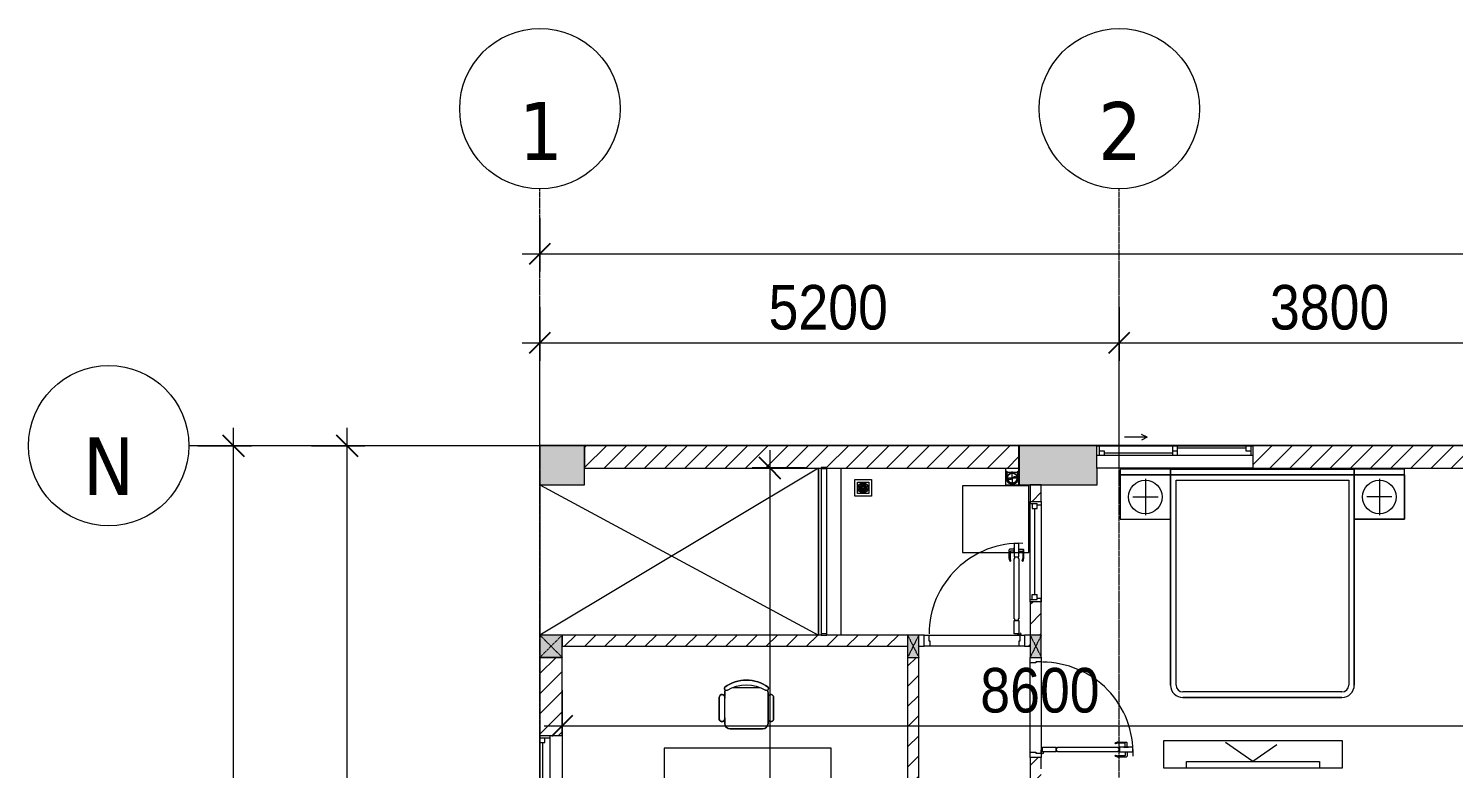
# Model space of a CAD drawing. Header units: millimetres. Extents: x 962 to 239635, y -15958 to 82755.
# Drawn here: x 90813 to 103603, y 75339 to 81982 of the extents above; entities that cross this region are included whole.
import ezdxf

# ---------------------------------------------------------------- set-up
doc = ezdxf.new("R2010")
doc.units = ezdxf.units.MM
for name, pattern in [('Dash', [6, 3, -3]), ('Grid Line', [22.225, 12.7, -3.175, 3.175, -3.175]), ('IMPORT-CENTER _2_', [40.64, 25.4, -5.08, 5.08, -5.08])]:
    doc.linetypes.add(name, pattern=pattern)
for name, color, linetype, lineweight in [('0-1', 7, 'Continuous', 5), ('A-ANNO-DIMS', 211, 'Continuous', 9), ('A-ANNO-DIMS-160', 211, 'Continuous', 9), ('A-DETL-GENF-1', 9, 'Continuous', 9), ('A-DETL-THIN-1', 151, 'Continuous', 9), ('A-DOOR-1', 254, 'Continuous', 9), ('A-DOOR-2', 9, 'Continuous', 9), ('A-FLOR-1', 250, 'Continuous', 9), ('A-FLOR-2', 9, 'Continuous', 9), ('A-FLOR-HRAL-1', 254, 'Continuous', 9), ('A-FLOR-HRAL-2', 9, 'Continuous', 9), ('A-GLAZ', 151, 'Continuous', 9), ('A-GLAZ-1', 254, 'Continuous', 9), ('A-GLAZ-2', 9, 'Continuous', 9), ('A-WALL', 113, 'Continuous', 9), ('A-WALL-1', 253, 'Continuous', 18), ('A-WALL-2', 9, 'Continuous', 9), ('A-WALL-3', 113, 'Continuous', 18), ('A-WALL-PATT-1', 10, 'Continuous', 9), ('A-WALL-PATT-2', 111, 'Continuous', 9), ('G-IMPT', 8, 'Continuous', 9), ('G-IMPT-1', 254, 'Continuous', 9), ('G-IMPT-2', 8, 'IMPORT-CENTER _2_', 9), ('I-FURN', 30, 'Continuous', 9), ('I-FURN-1', 254, 'Continuous', 9), ('M-EQPM', 50, 'Continuous', 9), ('S-COLS', 52, 'Continuous', 9), ('S-COLS-1', 52, 'Continuous', 5), ('S-COLS-2', 7, 'Continuous', 18), ('S-COLS-3', 254, 'Continuous', 9), ('S-COLS-4', 253, 'Continuous', 18), ('S-COLS-5', 52, 'Dash', 9), ('S-COLS-6', 52, 'Continuous', 18), ('S-COLS-HDLN', 52, 'Dash', 9), ('S-COLS-HDLN-1', 9, 'Dash', 9), ('S-GRID-1', 1, 'Grid Line', 9), ('S-GRID-IDEN', 1, 'Continuous', 9)]:
    doc.layers.add(name, color=color, linetype=linetype, lineweight=lineweight)
doc.styles.add('Tahoma_B', font='tahomabd_0.ttf', dxfattribs={"height": 520})
doc.styles.add('UTM Avo', font='UTM Avo.ttf', dxfattribs={"width": 0.9, "height": 400})
doc.dimstyles.new('1_Dim_chi_tiet_2_5', dxfattribs={"dimscale": 304.8, "dimtxt": 399.720379, "dimasz": 0.629921, "dimexe": 0.524934, "dimexo": 0.0625, "dimgap": 0.052493, "dimtad": 1, "dimdec": 0, "dimrnd": 5, "dimzin": 0, "dimdsep": 46, "dimtxsty": 'UTM Avo', "dimblk1": 'OBLIQUE', "dimblk2": 'OBLIQUE', "dimsah": 1, "dimcen": 0.09, "dimdle": 0.524934, "dimazin": 0, "dimtfac": 1, "dimtdec": 4, "dimtix": 1, "dimtmove": 0, "dimatfit": 3, "dimfxl": 1.049869, "dimfxlon": 1, "dimtvp": 1, "dimtolj": 1, "dimtzin": 0, "dimarcsym": 2})
doc.dimstyles.new('1_Dim_chi_tiet_2_5_1', dxfattribs={"dimscale": 304.8, "dimtxt": 399.720379, "dimasz": 0.629921, "dimexe": 0.524934, "dimexo": 0.0625, "dimgap": 0.052493, "dimtad": 1, "dimdec": 0, "dimrnd": 5, "dimzin": 0, "dimdsep": 46, "dimtxsty": 'UTM Avo', "dimblk1": 'OBLIQUE', "dimblk2": 'OBLIQUE', "dimsah": 1, "dimcen": 0.09, "dimdle": 0.524934, "dimazin": 0, "dimtfac": 1, "dimtdec": 4, "dimtix": 1, "dimtmove": 0, "dimatfit": 3, "dimfxl": 1.049869, "dimfxlon": 1, "dimtvp": 1, "dimtolj": 1, "dimtzin": 0, "dimarcsym": 2})
pattern_1 = [(45, (0, 0), (-90.50967, 90.50967), [])]
pattern_2 = [(45, (61750.9, 0), (-90.50967, 90.50967), [])]

# ---------------------------------------------------------------- blocks, each defined once
blk = doc.blocks.new('NCV_TKTC_KET CAU_rvt-1-TKCS_MB TẦNG 2')
at = {"layer": 'S-COLS-1'}
for points in [[(34053, 77887), (34053, 78237), (33653, 78237), (33653, 77887)], [(38653, 77887), (38653, 78237), (37953, 78237), (37953, 77887), (38381, 77887)]]:
    blk.add_hatch(color=256, dxfattribs=at).paths.add_polyline_path(points)
at = {"layer": 'A-FLOR-1'}
blk.add_line((36152, 78037), (36152, 76537), dxfattribs=at)
at = {"layer": 'S-COLS-2'}
for p, q in [((33653, 78237), (33653, 77887)), ((34053, 78237), (33653, 78237)), ((34053, 77887), (34053, 78237)), ((37953, 78237), (37953, 77887)), ((38653, 78237), (37953, 78237)), ((38653, 77887), (38653, 78037)), ((33653, 77887), (34053, 77887)), ((37953, 77887), (38653, 77887))]:
    blk.add_line(p, q, dxfattribs=at)
blk = doc.blocks.new('DOOR_CW_01 CANH MO-PANEL KINH - DIW_01-900x2200-CỬA GỖ VÂN LAMINATE-V76-TKCS_MB TẦNG 2')
at = {"layer": 'A-DETL-GENF-1'}
for p, q in [((-397, -182), (-397, -62)), ((-397, -62), (-357, -62)), ((-357, -62), (-357, -182)), ((-357, -182), (-397, -182)), ((-397, -196), (-391, -196)), ((-397, -738), (-397, -196)), ((-391, -196), (-391, -182)), ((-391, -182), (-363, -182)), ((-363, -182), (-363, -196)), ((-357, -196), (-363, -196)), ((-357, -196), (-357, -738)), ((-442, -737), (-442, -816)), ((-434, -711), (-427, -716)), ((-434, -800), (-434, -737)), ((-397, -738), (-391, -738)), ((-357, -752), (-397, -752)), ((-397, -752), (-397, -872)), ((-391, -752), (-391, -738)), ((-363, -752), (-391, -752)), ((-357, -738), (-363, -738)), ((-363, -738), (-363, -752)), ((-357, -872), (-357, -752)), ((-320, -711), (-327, -716)), ((-320, -800), (-320, -737)), ((-312, -737), (-312, -816)), ((-399, -820), (-438, -820)), ((-399, -804), (-430, -804)), ((-399, -792), (-399, -832)), ((-397, -792), (-399, -792)), ((-399, -832), (-397, -832)), ((-397, -792), (-397, -832)), ((-397, -872), (-357, -872)), ((-357, -792), (-357, -832)), ((-357, -792), (-355, -792)), ((-355, -832), (-357, -832)), ((-355, -792), (-355, -832)), ((-355, -804), (-324, -804)), ((-355, -820), (-316, -820))]:
    blk.add_line(p, q, dxfattribs=at)
blk.add_circle((-407, -60), 10, dxfattribs=at)
for centre, radius, start, end in [((-407, -60), 814, 268, 0), ((-397, -737), 45, 145, 180), ((-397, -737), 37, 145, 180), ((-357, -737), 37, 0, 35), ((-357, -737), 45, 360, 35), ((-438, -816), 4, 180, 270), ((-430, -800), 4, 180, 270), ((-324, -800), 4, 270, 0), ((-316, -816), 4, 270, 0)]:
    blk.add_arc(centre, radius, start, end, dxfattribs=at)
at = {"layer": 'A-DOOR-2'}
for p, q in [((-450, -50), (-450, 50)), ((-450, 50), (-400, 50)), ((-400, 50), (-400, 0)), ((400, 0), (400, 50)), ((400, 50), (450, 50)), ((-410, -50), (-450, -50)), ((-410, 0), (-410, -50)), ((-400, 0), (-410, 0)), ((-407, -50), (-382, -50)), ((410, 0), (400, 0)), ((410, -50), (410, 0)), ((450, -50), (410, -50))]:
    blk.add_line(p, q, dxfattribs=at)
blk = doc.blocks.new('M_Fixed - 900 x 1400-901190-TKCS_MB TẦNG 2')
at = {"layer": 'A-GLAZ-2'}
for p, q in [((-450, 63), (-431, 63)), ((-431, 63), (-431, 0)), ((-431, 44), (-387, 44)), ((-387, 44), (-387, 0)), ((-387, 22), (387, 22)), ((387, 44), (387, 0)), ((431, 44), (387, 44)), ((431, 63), (431, 0)), ((449, 63), (431, 63)), ((-450, -37), (-418, -37)), ((-431, 0), (-387, 0)), ((-418, 0), (-418, -37)), ((387, 0), (431, 0)), ((418, 0), (418, -37)), ((450, -37), (418, -37))]:
    blk.add_line(p, q, dxfattribs=at)
blk = doc.blocks.new('BAN LV A - BAN LV A_dwg_ban hoc2-348006-TKCS_MB TẦNG 2')
at = {"layer": 'I-FURN'}
for p, q in [((-194, 389), (-194, 113)), ((146, 437), (-146, 437)), ((194, 113), (194, 389)), ((-243, 354), (-243, 162)), ((194, 351), (194, 151)), ((244, 162), (244, 354)), ((-121, 65), (121, 65))]:
    blk.add_line(p, q, dxfattribs=at)
at = {"layer": 'I-FURN', "flags": 128}
blk.add_lwpolyline([(-738, 611), (-738, 1331), (-155, 1331), (762, 1331), (762, 611)], close=True, dxfattribs=at)
at = {"layer": 'I-FURN'}
for centre, radius, start, end in [((-146, 389), 48.6, 90, 180), ((146, 389), 48.6, 360, 90), ((-219, 347), 25.3, 343.7398, 163.7398), ((219, 347), 25.3, 16.2602, 170.7054), ((-219, 155), 25.3, 163.7398, 16.2602), ((219, 155), 25.3, 189.2946, 16.2602), ((-180, 75), 17.8, 57.9726, 216.6901), ((-146, 113), 48.6, 180, 207.5844), ((0, 324), 324, 233.1301, 306.8699), ((0, 359), 318, 237.5758, 302.4242), ((180, 75), 17.8, 323.3099, 122.0274), ((146, 113), 48.6, 332.4156, 0)]:
    blk.add_arc(centre, radius, start, end, dxfattribs=at)
blk = doc.blocks.new('BAN LV A - BAN LV A_dwg-348005-TKCS_MB TẦNG 2')
at = {"extrusion": (0, 0, -1), "zscale": -1, "rotation": 180}
blk.add_blockref('BAN LV A - BAN LV A_dwg_ban hoc2-348006-TKCS_MB TẦNG 2', (-729, 1384), dxfattribs=at)
blk = doc.blocks.new('BAN LV A - BAN LV A-348231-TKCS_MB TẦNG 2')
at = {"layer": 'I-FURN-1'}
for p, q in [((486, 1222), (486, 1029)), ((535, 1270), (535, 1236)), ((923, 1233), (923, 1270)), ((973, 1029), (973, 1222)), ((535, 1029), (535, 995)), ((923, 995), (923, 1032)), ((583, 946), (875, 946)), ((1491, 773), (-9, 773)), ((-9, 773), (-9, 53)), ((1491, 53), (1491, 773)), ((-9, 53), (1491, 53))]:
    blk.add_line(p, q, dxfattribs=at)
for centre, radius, start, end in [((549, 1308), 17.8, 143.3099, 240.596), ((729, 1060), 324, 53.1301, 126.8699), ((583, 1270), 48.6, 152.4156, 180), ((909, 1308), 17.8, 299.404, 36.6901), ((875, 1270), 48.6, 360, 27.5844), ((510, 1229), 25.3, 16.2602, 196.2602), ((948, 1229), 25.3, 343.7398, 170.7054), ((510, 1036), 25.3, 196.2602, 343.7398), ((948, 1036), 25.3, 189.2946, 343.7398), ((583, 995), 48.6, 180, 270), ((875, 995), 48.6, 270, 360)]:
    blk.add_arc(centre, radius, start, end, dxfattribs=at)
blk.add_blockref('BAN LV A - BAN LV A_dwg-348005-TKCS_MB TẦNG 2', (0, 0))
blk = doc.blocks.new('MAY GIAT - MAY GIAT_dwg-348053-TKCS_MB TẦNG 2')
at = {"layer": 'G-IMPT-1', "flags": 128}
blk.add_lwpolyline([(5, 597), (5, 2), (605, 2), (605, 597)], close=True, dxfattribs=at)
blk = doc.blocks.new('MAY GIAT - MAY GIAT-348233-TKCS_MB TẦNG 2')
at = {"layer": 'I-FURN-1'}
for p, q in [((5, 597), (5, 2)), ((605, 597), (5, 597)), ((605, 2), (605, 597)), ((5, 2), (605, 2))]:
    blk.add_line(p, q, dxfattribs=at)
blk.add_blockref('MAY GIAT - MAY GIAT_dwg-348053-TKCS_MB TẦNG 2', (0, 0))
blk = doc.blocks.new('Railing - 50 x 10mm-901205-TKCS_MB TẦNG 2')
at = {"layer": 'A-FLOR-HRAL-2'}
for p, q in [((25, 5), (-25, 5)), ((-25, 5), (-25, -5)), ((25, -5), (25, 5)), ((-25, -5), (25, -5))]:
    blk.add_line(p, q, dxfattribs=at)
blk = doc.blocks.new('Railing - Railing-884882-TKCS_MB TẦNG 2')
at = {"layer": 'A-FLOR-HRAL-2'}
for p, q in [((13269, 68771), (13269, 67286)), ((13319, 67286), (13319, 68771))]:
    blk.add_line(p, q, dxfattribs=at)
for p in [(13294, 68776), (13294, 67281)]:
    blk.add_blockref('Railing - 50 x 10mm-901205-TKCS_MB TẦNG 2', p)
blk = doc.blocks.new('G1_SOF - BO TRU - 100x200-745959-TKCS_MB TẦNG 2')
at = {"layer": 'S-COLS'}
blk.add_hatch(color=256, dxfattribs=at).paths.add_polyline_path([(-50, 100), (-50, -100), (50, -100), (50, 100)])
at = {"layer": 'S-COLS-4'}
for p, q in [((50, 100), (-50, 100)), ((-50, 100), (-50, -100)), ((50, -100), (50, 100)), ((-50, -100), (50, -100))]:
    blk.add_line(p, q, dxfattribs=at)
at = {"layer": 'S-COLS-HDLN-1'}
for p, q in [((50, 100), (-50, -100)), ((-50, 100), (50, -100))]:
    blk.add_line(p, q, dxfattribs=at)
blk = doc.blocks.new('DOOR_CW_01 CANH MO-PANEL KINH - DIG_01-900x2200-CỬA NHÔM KÍNH-901215-TKCS_MB TẦNG 2')
at = {"layer": 'A-DETL-GENF-1'}
for p, q in [((-397, -182), (-397, -62)), ((-397, -62), (-357, -62)), ((-357, -62), (-357, -182)), ((-357, -182), (-397, -182)), ((-397, -196), (-391, -196)), ((-397, -738), (-397, -196)), ((-391, -196), (-391, -182)), ((-391, -182), (-363, -182)), ((-363, -182), (-363, -196)), ((-357, -196), (-363, -196)), ((-357, -196), (-357, -738)), ((-442, -737), (-442, -816)), ((-434, -711), (-427, -716)), ((-434, -800), (-434, -737)), ((-397, -738), (-391, -738)), ((-357, -752), (-397, -752)), ((-397, -752), (-397, -872)), ((-391, -752), (-391, -738)), ((-363, -752), (-391, -752)), ((-357, -738), (-363, -738)), ((-363, -738), (-363, -752)), ((-357, -872), (-357, -752)), ((-320, -711), (-327, -716)), ((-320, -800), (-320, -737)), ((-312, -737), (-312, -816)), ((-399, -820), (-438, -820)), ((-399, -804), (-430, -804)), ((-399, -792), (-399, -832)), ((-397, -792), (-399, -792)), ((-399, -832), (-397, -832)), ((-397, -792), (-397, -832)), ((-397, -872), (-357, -872)), ((-357, -792), (-357, -832)), ((-357, -792), (-355, -792)), ((-355, -832), (-357, -832)), ((-355, -792), (-355, -832)), ((-355, -804), (-324, -804)), ((-355, -820), (-316, -820))]:
    blk.add_line(p, q, dxfattribs=at)
blk.add_circle((-407, -60), 10, dxfattribs=at)
for centre, radius, start, end in [((-407, -60), 814, 268, 0), ((-397, -737), 45, 145, 180), ((-397, -737), 37, 145, 180), ((-357, -737), 37, 0, 35), ((-357, -737), 45, 360, 35), ((-438, -816), 4, 180, 270), ((-430, -800), 4, 180, 270), ((-324, -800), 4, 270, 0), ((-316, -816), 4, 270, 0)]:
    blk.add_arc(centre, radius, start, end, dxfattribs=at)
at = {"layer": 'A-DOOR-2'}
for p, q in [((-450, -50), (-450, 50)), ((-450, 50), (-400, 50)), ((-400, 50), (-400, 0)), ((400, 0), (400, 50)), ((400, 50), (450, 50)), ((450, 50), (450, -50)), ((-410, -50), (-450, -50)), ((-410, 0), (-410, -50)), ((-400, 0), (-410, 0)), ((-407, -50), (-382, -50)), ((410, 0), (400, 0)), ((410, -50), (410, 0)), ((450, -50), (410, -50))]:
    blk.add_line(p, q, dxfattribs=at)
blk = doc.blocks.new('GIUONG NGU-2TAB-1600x2000 - GIUONG NGU-2TAB-1600x2000-885815-TKCS_MB TẦNG 2')
at = {"layer": 'I-FURN-1'}
for p, q in [((458, 0), (8, 0)), ((8, 0), (8, -50)), ((458, -50), (458, 0)), ((2108, 0), (458, 0)), ((458, 0), (458, -50)), ((458, 0), (2108, 0)), ((2108, -50), (2108, 0)), ((458, -50), (8, -50)), ((8, -50), (8, -450)), ((8, -50), (458, -50)), ((458, -50), (8, -50)), ((8, -50), (8, -450)), ((233, -87), (233, -413)), ((458, -450), (458, -50)), ((2108, -50), (458, -50)), ((458, -50), (458, -1939)), ((458, -50), (2108, -50)), ((458, -1939), (458, -50)), ((458, -450), (458, -50)), ((458, -50), (2108, -50)), ((508, -100), (2058, -100)), ((508, -1939), (508, -100)), ((2058, -100), (2058, -1939)), ((2558, 0), (2108, 0)), ((2108, 0), (2108, -50)), ((2558, -50), (2108, -50)), ((2108, -50), (2108, -450)), ((2108, -1939), (2108, -50)), ((2108, -50), (2558, -50)), ((2108, -50), (2558, -50)), ((2108, -450), (2108, -50)), ((2108, -50), (2108, -1939)), ((2333, -87), (2333, -413)), ((2558, -50), (2558, 0)), ((2558, -450), (2558, -50)), ((2558, -50), (2558, -450)), ((120, -250), (347, -250)), ((2446, -250), (2220, -250)), ((8, -450), (458, -450)), ((8, -450), (458, -450)), ((2108, -450), (2558, -450)), ((2558, -450), (2108, -450)), ((1997, -2000), (570, -2000)), ((570, -2050), (1997, -2050)), ((1997, -2050), (570, -2050))]:
    blk.add_line(p, q, dxfattribs=at)
for centre in [(233, -250), (2333, -250)]:
    blk.add_circle(centre, 151, dxfattribs=at)
for centre, radius, start, end in [((570, -1939), 111, 180, 270), ((570, -1939), 111, 180, 270), ((570, -1939), 61.1, 180, 270), ((1997, -1939), 111, 270, 360), ((1997, -1939), 61.1, 270, 0), ((1997, -1939), 111, 270, 0)]:
    blk.add_arc(centre, radius, start, end, dxfattribs=at)
blk = doc.blocks.new('RES_BAN AN - RES_BAN AN-901221-TKCS_MB TẦNG 2')
at = {"layer": 'I-FURN-1'}
for p, q in [((0, 250), (1600, 250)), ((0, 0), (0, 250)), ((1600, 250), (1600, 0)), ((1600, 0), (0, 0))]:
    blk.add_line(p, q, dxfattribs=at)
blk = doc.blocks.new('KE TIVI-2 - KE TIVI-2-901222-TKCS_MB TẦNG 2')
at = {"layer": 'I-FURN-1'}
for p, q in [((0, 60), (-246, 232)), ((213, 209), (0, 60)), ((-596, 60), (596, 60)), ((-596, 0), (-596, 60)), ((596, 0), (-596, 0)), ((596, 60), (596, 0))]:
    blk.add_line(p, q, dxfattribs=at)
blk = doc.blocks.new('NCV_TKTC_TANG 2_rvt-1-TKCS_MB TẦNG 2')
at = {"layer": 'A-WALL-PATT-1'}
h = blk.add_hatch(dxfattribs=at)
h.set_pattern_fill('FP_1', color=256, style=0, pattern_type=2)
h.set_pattern_definition(pattern_1)
h.paths.add_polyline_path([(38053, 76537), (38153, 76537), (38153, 76837), (38053, 76837)])
h.paths.add_polyline_path([(38053, 77737), (38153, 77737), (38153, 77887), (38053, 77887)])
h = blk.add_hatch(dxfattribs=at)
h.set_pattern_fill('FP_1', color=256, style=0, pattern_type=2)
h.set_pattern_definition(pattern_1)
h.paths.add_polyline_path([(36953, 76437), (36953, 76537), (33853, 76537), (33853, 76437), (36769, 76437)])
h = blk.add_hatch(dxfattribs=at)
h.set_pattern_fill('FP_1', color=256, style=0, pattern_type=2)
h.set_pattern_definition(pattern_1)
h.paths.add_polyline_path([(38053, 76437), (38053, 76537), (38003, 76537), (38003, 76437)])
h.paths.add_polyline_path([(37053, 76437), (37103, 76437), (37103, 76537), (37053, 76537), (37053, 76526)])
h = blk.add_hatch(dxfattribs=at)
h.set_pattern_fill('FP_1', color=256, style=0, pattern_type=2)
h.set_pattern_definition(pattern_1)
h.paths.add_polyline_path([(37053, 74337), (37053, 76337), (36953, 76337), (36953, 74337)])
h = blk.add_hatch(dxfattribs=at)
h.set_pattern_fill('FP_1', color=256, style=0, pattern_type=2)
h.set_pattern_definition(pattern_1)
h.paths.add_polyline_path([(38153, 73437), (38153, 74337), (38053, 74337), (38053, 73437)])
h.paths.add_polyline_path([(38153, 75137), (38153, 75437), (38053, 75437), (38053, 75137)])
at = {"layer": 'A-FLOR-2'}
for p, q in [((37953, 77887), (37953, 78037)), ((37953, 76437), (37153, 76437)), ((38053, 75487), (38053, 76287)), ((38153, 76297), (38153, 75477))]:
    blk.add_line(p, q, dxfattribs=at)
at = {"layer": 'A-WALL-1'}
for p, q in [((38153, 77887), (38053, 77887)), ((38053, 77887), (38053, 77737)), ((38153, 77737), (38153, 77887)), ((38053, 77737), (38153, 77737)), ((38153, 76837), (38053, 76837)), ((38053, 76837), (38053, 76537)), ((38153, 76537), (38153, 76837)), ((36178, 76537), (33853, 76537)), ((33853, 76537), (33853, 76437)), ((36953, 76537), (36228, 76537)), ((37103, 76537), (37053, 76537)), ((37103, 76437), (37103, 76537)), ((38053, 76537), (38003, 76537)), ((38003, 76537), (38003, 76437)), ((33853, 76437), (36953, 76437)), ((37053, 76437), (37103, 76437)), ((38003, 76437), (38053, 76437)), ((36953, 76337), (36953, 74337)), ((37053, 74337), (37053, 76337)), ((38153, 75437), (38053, 75437)), ((38053, 75437), (38053, 75137)), ((38153, 75337), (38153, 75437))]:
    blk.add_line(p, q, dxfattribs=at)
at = {"layer": 'A-WALL-2'}
for p, q in [((36153, 76537), (36153, 78037)), ((36353, 78037), (36353, 76537)), ((38053, 76837), (38053, 77737)), ((38153, 77737), (38153, 76837)), ((37143, 76537), (37963, 76537)), ((37953, 76437), (37153, 76437)), ((38053, 75487), (38053, 76287)), ((38153, 76297), (38153, 75477))]:
    blk.add_line(p, q, dxfattribs=at)
at = {"layer": 'A-DOOR-1'}
for name, p, rotation in [('DOOR_CW_01 CANH MO-PANEL KINH - DIG_01-900x2200-CỬA NHÔM KÍNH-901215-TKCS_MB TẦNG 2', (37553, 76487), 180), ('DOOR_CW_01 CANH MO-PANEL KINH - DIW_01-900x2200-CỬA GỖ VÂN LAMINATE-V76-TKCS_MB TẦNG 2', (38103, 75887), 89.99999999999908)]:
    blk.add_blockref(name, p, dxfattribs=dict(at, rotation=rotation))
at = {"layer": 'A-FLOR-HRAL-1'}
blk.add_blockref('Railing - Railing-884882-TKCS_MB TẦNG 2', (22908, 9261), dxfattribs=at)
at = {"layer": 'A-GLAZ-1', "rotation": 89.99999999999908}
blk.add_blockref('M_Fixed - 900 x 1400-901190-TKCS_MB TẦNG 2', (38116, 77287), dxfattribs=at)
at = {"layer": 'I-FURN-1'}
for name, p in [('GIUONG NGU-2TAB-1600x2000 - GIUONG NGU-2TAB-1600x2000-885815-TKCS_MB TẦNG 2', (38854, 78027)), ('BAN LV A - BAN LV A-348231-TKCS_MB TẦNG 2', (34777, 74749)), ('RES_BAN AN - RES_BAN AN-901221-TKCS_MB TẦNG 2', (39253, 75342)), ('KE TIVI-2 - KE TIVI-2-901222-TKCS_MB TẦNG 2', (40053, 75342))]:
    blk.add_blockref(name, p, dxfattribs=at)
at = {"layer": 'I-FURN-1', "rotation": 89.99999999999902}
blk.add_blockref('MAY GIAT - MAY GIAT-348233-TKCS_MB TẦNG 2', (38043, 77272), dxfattribs=at)
at = {"layer": 'S-COLS-3'}
for p in [(37003, 76437), (38103, 76437)]:
    blk.add_blockref('G1_SOF - BO TRU - 100x200-745959-TKCS_MB TẦNG 2', p, dxfattribs=at)
blk = doc.blocks.new('1_FAMILY RVT - W01-WxH 1400x1400xmm-411185-TKCS_MB TẦNG 2')
at = {"layer": 'A-GLAZ'}
for p, q in [((-700, 103.81), (700, 103.81)), ((-700, -96.19), (-700, 103.81)), ((700, 103.81), (700, -96.19)), ((-700, -7.29), (-680.95, -7.29)), ((700, -96.19), (-700, -96.19)), ((-700, -96.19), (-636.5, -96.19)), ((-680.95, -7.29), (-22.225, -7.29)), ((-680.95, -96.19), (-680.95, -7.29)), ((-636.5, -51.74), (-680.95, -51.74)), ((-636.5, -96.19), (-636.5, -51.74)), ((-636.5, -73.965), (-22.225, -73.965)), ((-636.5, -96.19), (-22.225, -96.19)), ((-22.225, -7.29), (22.225, -7.29)), ((-22.225, -7.29), (-22.225, -96.19)), ((22.225, -51.74), (-22.225, -51.74)), ((-22.225, -96.19), (22.225, -96.19)), ((22.225, -7.29), (636.5, -7.29)), ((22.225, -96.19), (22.225, -7.29)), ((22.225, -29.515), (636.5, -29.515)), ((22.225, -96.19), (680.95, -96.19)), ((636.5, -7.29), (700, -7.29)), ((636.5, -51.74), (636.5, -7.29)), ((680.95, -51.74), (636.5, -51.74)), ((680.95, -96.19), (680.95, -7.29)), ((680.95, -96.19), (700, -96.19)), ((248.4, -172.39), (299.2, -146.99)), ((248.4, -172.39), (299.2, -197.79)), ((248.4, -172.39), (451.6, -172.39))]:
    blk.add_line(p, q, dxfattribs=at)
blk = doc.blocks.new('TKTC_XREF_251221_MB TANG 2-7 - TKTC_XREF_260130_MB TANG 2-5_dwg_THU NUOC - THU NUOC-444531-TKCS_MB TẦNG 1-4746810-TKCS_MB TẦNG 2')
at = {"layer": 'G-IMPT'}
for p, q in [((-23, 11), (41, 11)), ((41, 5), (-23, 5)), ((-11, 23), (28, 23)), ((28, 17), (-11, 17)), ((-1, 36), (19, 36)), ((19, 30), (-1, 30)), ((-23, -14), (41, -14)), ((41, -20), (-23, -20)), ((-11, -26), (28, -26)), ((28, -32), (-11, -32)), ((-1, -38), (19, -38)), ((19, -44), (-1, -44))]:
    blk.add_line(p, q, dxfattribs=at)
at = {"layer": 'G-IMPT', "flags": 128}
for points in [[(84, -79), (84, 71), (-66, 71), (-66, -79)], [(59, -54), (59, 46), (-41, 46), (-41, -54)]]:
    blk.add_lwpolyline(points, close=True, dxfattribs=at)
for points in [[(-23, -1), (1, -1), (1, -7), (-23, -7)], [(41, -7), (17, -7), (17, -1), (41, -1)]]:
    blk.add_lwpolyline(points, dxfattribs=at)
at = {"layer": 'G-IMPT'}
for centre, radius, start, end in [((9, -4), 45, 360, 180), ((9, -4), 45, 360, 180), ((-23, 8), 3, 90, 270), ((-11, 20), 3, 90, 270), ((-1, 33), 3, 90, 270), ((19, 33), 3, 270, 90), ((28, 20), 3, 270, 90), ((41, 8), 3, 270, 90), ((9, -4), 45, 180, 360), ((9, -4), 45, 180, 360), ((-23, -4), 3, 90, 270), ((-23, -17), 3, 90, 270), ((-11, -29), 3, 90, 270), ((-1, -41), 3, 90, 270), ((19, -41), 3, 270, 90), ((28, -29), 3, 270, 90), ((41, -4), 3, 270, 90), ((41, -17), 3, 270, 90)]:
    blk.add_arc(centre, radius, start, end, dxfattribs=at)
blk = doc.blocks.new('TKTC_XREF_251221_MB TANG 2-7 - TKTC_XREF_260130_MB TANG 2-5_dwg_$cc-V181-TKCS_MB TẦNG 2')
at = {"layer": 'G-IMPT-2'}
for p, q in [((-0.67, 0), (0.67, 0)), ((0, -0.67), (0, 0.67))]:
    blk.add_line(p, q, dxfattribs=at)
at = {"layer": 'M-EQPM'}
blk.add_circle((0, 0), 0.5, dxfattribs=at)
for centre, radius, start, end in [((0, 0), 0.5, 90, 270), ((0.19, 0.25), 0.313, 126.8699, 233.1301), ((-0.19, -0.25), 0.313, 306.8699, 53.1301)]:
    blk.add_arc(centre, radius, start, end, dxfattribs=at)
blk = doc.blocks.new('TKTC_XREF_251221_MB TANG 2-7 - TKTC_XREF_260130_MB TANG 2-5_dwg_CUM U_DN100-4746799-TKCS_MB TẦNG 2')
at = {"layer": 'G-IMPT'}
blk.add_hatch(color=256, dxfattribs=at).paths.add_polyline_path([(0, 61), (16, 59), (31, 53), (43, 43), (53, 31), (59, 16), (61, 0), (59, -16), (53, -30), (43, -43), (31, -53), (16, -59), (0, -61), (0, -57), (15, -55), (29, -49), (40, -40), (49, -28), (55, -15), (57, 0), (55, 15), (49, 29), (40, 40), (29, 49), (15, 55), (0, 57)])
for p, q in [((-79, 67), (-79, 63)), ((-77, 67), (-77, 63)), ((-75, 67), (-75, 63)), ((-73, 69), (-73, 61)), ((-67, 68), (-72, 68)), ((-67, 62), (-72, 62)), ((-65, 69), (0, 69)), ((-79, -63), (-79, -67)), ((-77, -63), (-77, -67)), ((-75, -63), (-75, -67)), ((-73, -61), (-73, -69)), ((-67, -62), (-72, -62)), ((-67, -68), (-72, -68)), ((-65, -69), (0, -69))]:
    blk.add_line(p, q, dxfattribs=at)
at = {"layer": 'G-IMPT', "flags": 128}
for points in [[(-73, 68), (-78, 68), (-78, 62), (-73, 62)], [(-72, 59), (-67, 59), (-67, 71), (-72, 71)], [(-67, 71), (-67, 73), (-65, 73), (-65, 57), (-67, 57), (-67, 59)], [(-65, 61), (0, 61), (0, 57)], [(-73, -62), (-78, -62), (-78, -68), (-73, -68)], [(-72, -71), (-67, -71), (-67, -59), (-72, -59)], [(-67, -59), (-67, -57), (-65, -57), (-65, -73), (-67, -73), (-67, -71)], [(-65, -61), (0, -61), (0, -57)]]:
    blk.add_lwpolyline(points, dxfattribs=at)
at = {"layer": 'G-IMPT'}
for centre, radius, start, end in [((-78, 67), 0.96, 90, 180), ((-78, 63), 0.96, 180, 270), ((-71, 69), 1.56, 112.6199, 247.3801), ((-68, 65), 4.8, 143.1301, 216.8699), ((-71, 61), 1.56, 112.6199, 247.3801), ((0, 0), 69, 270, 90), ((0, 0), 61, 270, 90), ((0, 0), 57, 270, 90), ((-78, -63), 0.96, 90, 180), ((-78, -67), 0.96, 180, 270), ((-71, -61), 1.56, 112.6199, 247.3801), ((-68, -65), 4.8, 143.1301, 216.8699), ((-71, -69), 1.56, 112.6199, 247.3801)]:
    blk.add_arc(centre, radius, start, end, dxfattribs=at)
blk = doc.blocks.new('TKTC_XREF_251221_MB TANG 2-7 - TKTC_XREF_251221_MB TANG 2-7-2039446-TKCS_MB TẦNG 2')
at = {"layer": 'M-EQPM'}
for p, q in [((8600, 61002), (0, 61002)), ((4180, 60800), (4180, 60760)), ((4180, 60760), (4300, 60760)), ((4180, 60760), (4180, 60650)), ((4300, 60760), (4180, 60760)), ((4300, 60760), (4300, 60800)), ((4300, 60650), (4300, 60760)), ((0, 60650), (0, 59300)), ((4180, 60650), (4300, 60650))]:
    blk.add_line(p, q, dxfattribs=at)
at = {"xscale": 90.00000000005122, "yscale": 90.00000000005122, "zscale": 90.00000000005122, "rotation": 90.37402677993775}
blk.add_blockref('TKTC_XREF_251221_MB TANG 2-7 - TKTC_XREF_260130_MB TANG 2-5_dwg_$cc-V181-TKCS_MB TẦNG 2', (4240, 60709), dxfattribs=at)
at = {"extrusion": (0, 0, -1), "xscale": 0.7894736842105242, "yscale": 0.7894736842105242, "zscale": -0.7894736842105242, "rotation": 269.9999999984439}
blk.add_blockref('TKTC_XREF_251221_MB TANG 2-7 - TKTC_XREF_260130_MB TANG 2-5_dwg_CUM U_DN100-4746799-TKCS_MB TẦNG 2', (-4240, 60709), dxfattribs=at)
at = {"extrusion": (0, 0, -1), "zscale": -1}
blk.add_blockref('TKTC_XREF_251221_MB TANG 2-7 - TKTC_XREF_260130_MB TANG 2-5_dwg_THU NUOC - THU NUOC-444531-TKCS_MB TẦNG 1-4746810-TKCS_MB TẦNG 2', (-2910, 60626), dxfattribs=at)
blk = doc.blocks.new('G1_SOF - BO TRU - 200x200-3052400-TKCS_MB TẦNG 2')
at = {"layer": 'S-COLS-HDLN'}
for p, q in [((-100, 100), (100, -100)), ((100, 100), (-100, -100))]:
    blk.add_line(p, q, dxfattribs=at)
blk = doc.blocks.new('Grid - M_Grid Head - Circle-353313-TKCS_MB TẦNG 2')
at = {"layer": 'S-GRID-IDEN'}
blk.add_circle((0, 0), 4.5, dxfattribs=at)
blk = doc.blocks.new('DIMBLOCK2-TKCS_MB TẦNG 2')
at = {"layer": 'A-ANNO-DIMS-160', "lineweight": 25}
for p, q in [((92654, 78237), (92558, 78333)), ((92654, 78237), (92750, 78141)), ((92654, 17237), (92558, 17333)), ((92654, 17237), (92750, 17141))]:
    blk.add_line(p, q, dxfattribs=at)
at = {"layer": 'A-ANNO-DIMS-160'}
for p, q in [((92654, 17077), (92654, 78397)), ((92334, 78237), (92814, 78237)), ((92654, 78237), (92334, 78237)), ((92334, 17237), (92814, 17237)), ((92654, 17237), (92334, 17237))]:
    blk.add_line(p, q, dxfattribs=at)
at = {"layer": 'A-ANNO-DIMS-160', "color": 0, "insert": (92134, 47052), "char_height": 400, "width": 1643.29, "attachment_point": 1, "rotation": 90, "line_spacing_factor": 1.110334, "style": 'UTM Avo'}
blk.add_mtext('61000', dxfattribs=at)
blk = doc.blocks.new('_Oblique')
at = {"color": 0, "linetype": 'ByBlock', "lineweight": -2}
blk.add_line((-0.5, -0.5), (0.5, 0.5), dxfattribs=at)
blk = doc.blocks.new('DIMBLOCK10-TKCS_MB TẦNG 2')
at = {"layer": 'A-ANNO-DIMS-160', "lineweight": 25}
for p, q in [((93673, 78237), (93577, 78333)), ((93673, 78237), (93769, 78141)), ((93673, 69937), (93577, 70033)), ((93673, 69937), (93769, 69841))]:
    blk.add_line(p, q, dxfattribs=at)
at = {"layer": 'A-ANNO-DIMS-160'}
for p, q in [((93673, 69937), (93673, 78397)), ((93353, 78237), (93833, 78237)), ((93673, 78237), (93353, 78237)), ((93353, 69937), (93833, 69937)), ((93673, 69937), (93353, 69937))]:
    blk.add_line(p, q, dxfattribs=at)
at = {"layer": 'A-ANNO-DIMS-160', "color": 0, "insert": (93153, 73539), "char_height": 400, "width": 1314.64, "attachment_point": 1, "rotation": 90, "line_spacing_factor": 1.110334, "style": 'UTM Avo'}
blk.add_mtext('8300', dxfattribs=at)
blk = doc.blocks.new('DIMBLOCK11-TKCS_MB TẦNG 2')
at = {"layer": 'A-ANNO-DIMS-160'}
for p, q in [((95403, 80280), (95403, 79800)), ((95403, 79960), (95403, 80280)), ((116703, 80280), (116703, 79800)), ((116703, 79960), (116703, 80280)), ((95243, 79960), (116863, 79960))]:
    blk.add_line(p, q, dxfattribs=at)
at = {"layer": 'A-ANNO-DIMS-160', "lineweight": 25}
for p, q in [((95403, 79960), (95307, 79864)), ((95403, 79960), (95499, 80056)), ((116703, 79960), (116607, 79864)), ((116703, 79960), (116799, 80056))]:
    blk.add_line(p, q, dxfattribs=at)
at = {"layer": 'A-ANNO-DIMS-160', "color": 0, "insert": (105369, 80480), "char_height": 400, "width": 1643.29, "attachment_point": 1, "line_spacing_factor": 1.110334, "style": 'UTM Avo'}
blk.add_mtext('21300', dxfattribs=at)
blk = doc.blocks.new('DIMBLOCK12-TKCS_MB TẦNG 2')
at = {"layer": 'A-ANNO-DIMS-160'}
for p, q in [((95403, 79480), (95403, 79000)), ((95403, 79160), (95403, 79480)), ((100603, 79480), (100603, 79000)), ((100603, 79160), (100603, 79480)), ((95243, 79160), (100603, 79160))]:
    blk.add_line(p, q, dxfattribs=at)
at = {"layer": 'A-ANNO-DIMS-160', "lineweight": 25}
for p, q in [((95403, 79160), (95499, 79256)), ((100603, 79160), (100699, 79256)), ((95403, 79160), (95307, 79064)), ((100603, 79160), (100507, 79064))]:
    blk.add_line(p, q, dxfattribs=at)
at = {"layer": 'A-ANNO-DIMS-160', "color": 0, "insert": (97456, 79680), "char_height": 400, "width": 1314.64, "attachment_point": 1, "line_spacing_factor": 1.110334, "style": 'UTM Avo'}
blk.add_mtext('5200', dxfattribs=at)
blk = doc.blocks.new('DIMBLOCK13-TKCS_MB TẦNG 2')
at = {"layer": 'A-ANNO-DIMS-160'}
for p, q in [((100603, 79480), (100603, 79000)), ((100603, 79160), (100603, 79480)), ((104403, 79480), (104403, 79000)), ((104403, 79160), (104403, 79480)), ((100603, 79160), (104403, 79160))]:
    blk.add_line(p, q, dxfattribs=at)
at = {"layer": 'A-ANNO-DIMS-160', "lineweight": 25}
for p, q in [((100603, 79160), (100699, 79256)), ((104403, 79160), (104499, 79256)), ((100603, 79160), (100507, 79064)), ((104403, 79160), (104307, 79064))]:
    blk.add_line(p, q, dxfattribs=at)
at = {"layer": 'A-ANNO-DIMS-160', "color": 0, "insert": (101956, 79680), "char_height": 400, "width": 1314.64, "attachment_point": 1, "line_spacing_factor": 1.110334, "style": 'UTM Avo'}
blk.add_mtext('3800', dxfattribs=at)
blk = doc.blocks.new('DIMBLOCK261-TKCS_MB TẦNG 2')
at = {"layer": 'A-ANNO-DIMS-160'}
for p, q in [((97468, 78197), (97468, 69877)), ((97788, 78037), (97308, 78037)), ((97468, 78037), (97788, 78037)), ((97788, 70037), (97308, 70037)), ((97468, 70037), (97788, 70037))]:
    blk.add_line(p, q, dxfattribs=at)
at = {"layer": 'A-ANNO-DIMS-160', "lineweight": 25}
for p, q in [((97468, 78037), (97372, 78133)), ((97468, 78037), (97564, 77941)), ((97468, 70037), (97372, 70133)), ((97468, 70037), (97564, 69941))]:
    blk.add_line(p, q, dxfattribs=at)
at = {"layer": 'A-ANNO-DIMS-160', "color": 0, "insert": (96949, 73489), "char_height": 400, "width": 1314.64, "attachment_point": 1, "rotation": 90, "line_spacing_factor": 1.110334, "style": 'UTM Avo'}
blk.add_mtext('8000', dxfattribs=at)
blk = doc.blocks.new('DIMBLOCK344-TKCS_MB TẦNG 2')
at = {"layer": 'A-ANNO-DIMS-160'}
for p, q in [((95603, 76042), (95603, 75562)), ((95603, 75722), (95603, 76042)), ((104203, 76042), (104203, 75562)), ((104203, 75722), (104203, 76042)), ((95443, 75722), (104363, 75722))]:
    blk.add_line(p, q, dxfattribs=at)
at = {"layer": 'A-ANNO-DIMS-160', "lineweight": 25}
for p, q in [((95603, 75722), (95507, 75626)), ((95603, 75722), (95699, 75818)), ((104203, 75722), (104107, 75626)), ((104203, 75722), (104299, 75818))]:
    blk.add_line(p, q, dxfattribs=at)
at = {"layer": 'A-ANNO-DIMS-160', "color": 0, "insert": (99356, 76242), "char_height": 400, "width": 1314.64, "attachment_point": 1, "line_spacing_factor": 1.110334, "style": 'UTM Avo'}
blk.add_mtext('8600', dxfattribs=at)

msp = doc.modelspace()

# ---------------------------------------------------------------- hatches: boundary and pattern name
at = {"layer": 'A-WALL-PATT-2'}
h = msp.add_hatch(dxfattribs=at)
h.set_pattern_fill('FP_1', color=256, style=0, pattern_type=2)
h.set_pattern_definition(pattern_2)
h.paths.add_polyline_path([(98520.2, 78036.9), (99703.5, 78036.9), (99703.5, 78236.9), (95803.5, 78236.9), (95803.5, 78036.9), (97928.5, 78036.9), (97928.5, 78041.9), (97978.5, 78041.9), (97978.5, 78036.9)])
h = msp.add_hatch(dxfattribs=at)
h.set_pattern_fill('FP_1', color=256, style=0, pattern_type=2)
h.set_pattern_definition(pattern_2)
h.paths.add_polyline_path([(101803.5, 78036.9), (104003.5, 78036.9), (104003.5, 78236.9), (101803.5, 78236.9)])
h = msp.add_hatch(dxfattribs=at)
h.set_pattern_fill('FP_1', color=256, style=0, pattern_type=2)
h.set_pattern_definition(pattern_2)
h.paths.add_polyline_path([(95603.5, 73386.9), (95603.5, 74235.3), (95403.5, 74235.3), (95403.5, 73386.9)])
h.paths.add_polyline_path([(95403.5, 75635.3), (95603.5, 75635.3), (95603.5, 76336.9), (95403.5, 76336.9)])
at = {"layer": 'S-COLS-1'}
msp.add_hatch(color=256, dxfattribs=at).paths.add_polyline_path([(95603.5, 76336.9), (95603.5, 76536.9), (95403.5, 76536.9), (95403.5, 76336.9)])

# ---------------------------------------------------------------- linework, layer by layer
at = {"layer": 'A-DETL-THIN-1'}
for p, q in [((97903.5, 78036.9), (95403.5, 76536.9)), ((95403.5, 77886.9), (97903.5, 76536.9))]:
    msp.add_line(p, q, dxfattribs=at)
at = {"layer": 'A-WALL'}
msp.add_line((95603.5, 76336.9), (95403.5, 76336.9), dxfattribs=at)
at = {"layer": 'A-WALL-3'}
for p, q in [((99703.5, 78236.9), (95803.5, 78236.9)), ((95803.5, 78236.9), (95803.5, 78036.9)), ((99703.5, 78036.9), (99703.5, 78236.9)), ((104003.5, 78236.9), (101803.5, 78236.9)), ((95803.5, 78036.9), (97928.5, 78036.9)), ((97978.5, 78036.9), (99703.5, 78036.9)), ((101803.5, 78036.9), (104003.5, 78036.9)), ((95403.5, 76336.9), (95403.5, 75635.3)), ((95603.5, 75635.3), (95603.5, 76336.9))]:
    msp.add_line(p, q, dxfattribs=at)
at = {"layer": 'S-COLS'}
msp.add_line((95403.5, 76336.9), (95603.5, 76336.9), dxfattribs=at)
at = {"layer": 'S-COLS-6'}
for p, q in [((95603.5, 76536.9), (95403.5, 76536.9)), ((95403.5, 76536.9), (95403.5, 76336.9)), ((95603.5, 76336.9), (95603.5, 76536.9))]:
    msp.add_line(p, q, dxfattribs=at)
at = {"layer": 'S-GRID-1'}
for p, q in [((95403.5, 76542.3), (95403.5, 80542.3)), ((100603.5, 76542.3), (100603.5, 80542.3)), ((96253.4, 78236.9), (92253.4, 78236.9)), ((189415.6, 78236.9), (96253.4, 78236.9)), ((95403.5, 19351.6), (95403.5, 76542.3)), ((100603.5, 19351.6), (100603.5, 76542.3))]:
    msp.add_line(p, q, dxfattribs=at)

# ---------------------------------------------------------------- block references
at = {"layer": '0-1'}
for name in ['NCV_TKTC_KET CAU_rvt-1-TKCS_MB TẦNG 2', 'NCV_TKTC_TANG 2_rvt-1-TKCS_MB TẦNG 2']:
    msp.add_blockref(name, (61750.9, 0), dxfattribs=at)
at = {"layer": 'A-GLAZ'}
for p, rotation in [((101103.5, 78140.7), 180), ((95499.7, 74935.3), 269.9999999999999)]:
    msp.add_blockref('1_FAMILY RVT - W01-WxH 1400x1400xmm-411185-TKCS_MB TẦNG 2', p, dxfattribs=dict(at, rotation=rotation))
at = {"layer": 'M-EQPM'}
msp.add_blockref('TKTC_XREF_251221_MB TANG 2-7 - TKTC_XREF_251221_MB TANG 2-7-2039446-TKCS_MB TẦNG 2', (95403.5, 17236.9), dxfattribs=at)
at = {"layer": 'S-COLS-5'}
msp.add_blockref('G1_SOF - BO TRU - 200x200-3052400-TKCS_MB TẦNG 2', (95503.5, 76436.9), dxfattribs=at)
at = {"layer": 'S-GRID-IDEN', "xscale": 159.9999999999999, "yscale": 159.9999999999999, "zscale": 159.9999999999999}
for p in [(95403.5, 81262.3), (100603.5, 81262.3)]:
    msp.add_blockref('Grid - M_Grid Head - Circle-353313-TKCS_MB TẦNG 2', p, dxfattribs=at)
at = {"layer": 'S-GRID-IDEN', "xscale": 159.9999999999999, "yscale": 159.9999999999999, "zscale": 159.9999999999999, "rotation": 89.99999999999982}
msp.add_blockref('Grid - M_Grid Head - Circle-353313-TKCS_MB TẦNG 2', (91533.4, 78236.9), dxfattribs=at)

# ---------------------------------------------------------------- dimensions: what is measured, and where the dimension line sits
at = {"layer": 'A-ANNO-DIMS'}
for base, p1, p2, dimstyle, override, picture, middle in [((116703.5, 79960.4), (95403.5, 80280.4), (116703.5, 80280.4), '1_Dim_chi_tiet_2_5', {"dimpost": '<>', "dimfxl": 21300}, 'DIMBLOCK11-TKCS_MB TẦNG 2', (106053.5, 80183.4)), ((100603.5, 79160.4), (95403.5, 79480.4), (100603.5, 79480.4), '1_Dim_chi_tiet_2_5', {"dimpost": '<>', "dimfxl": 5200}, 'DIMBLOCK12-TKCS_MB TẦNG 2', (98003.5, 79383.4)), ((104403.5, 79160.4), (100603.5, 79480.4), (104403.5, 79480.4), '1_Dim_chi_tiet_2_5', {"dimpost": '<>', "dimfxl": 3800}, 'DIMBLOCK13-TKCS_MB TẦNG 2', (102503.5, 79383.4)), ((104203.5, 75722.3), (95603.5, 76042.3), (104203.5, 76042.3), '1_Dim_chi_tiet_2_5_1', {"dimpost": '<>', "dimfxl": 8600}, 'DIMBLOCK344-TKCS_MB TẦNG 2', (99903.5, 75945.3))]:
    dim = msp.add_linear_dim(base=base, p1=p1, p2=p2, dimstyle=dimstyle, override=override, dxfattribs=at)
    dim.commit()
    dim.dimension.update_dxf_attribs({"geometry": picture, "text_midpoint": middle})
for base, p1, p2, dimstyle, override, picture, middle in [((92653.9, 78236.9), (92333.9, 17236.9), (92333.9, 78236.9), '1_Dim_chi_tiet_2_5', {"dimpost": '<>', "dimfxl": 61000}, 'DIMBLOCK2-TKCS_MB TẦNG 2', (92430.9, 47736.9)), ((93672.6, 78236.9), (93352.6, 69936.9), (93352.6, 78236.9), '1_Dim_chi_tiet_2_5', {"dimpost": '<>', "dimfxl": 8300}, 'DIMBLOCK10-TKCS_MB TẦNG 2', (93449.6, 74086.9)), ((97468.3, 70036.9), (97788.3, 78036.9), (97788.3, 70036.9), '1_Dim_chi_tiet_2_5_1', {"dimpost": '<>', "dimfxl": 8000}, 'DIMBLOCK261-TKCS_MB TẦNG 2', (97245.3, 74036.9))]:
    dim = msp.add_linear_dim(base=base, p1=p1, p2=p2, angle=90, dimstyle=dimstyle, override=override, dxfattribs=at)
    dim.commit()
    dim.dimension.update_dxf_attribs({"geometry": picture, "text_midpoint": middle})

# ---------------------------------------------------------------- next in the draw order: texts
at = {"layer": 'S-GRID-IDEN', "char_height": 520, "attachment_point": 5, "line_spacing_factor": 0.996129, "style": 'Tahoma_B', "bg_fill": 3, "box_fill_scale": 1.25, "bg_fill_color": 256, "bg_fill_true_color": 13158600, "bg_fill_transparency": 0}
for s, insert, width in [('\\pt2031.9988,4063.9976,6096.0016,8128.0004,10159.9992,12191.998,14224.002,16256.0008,18287.9996,20319.9984,22352.0024,24384.0012,26416,28447.9988,30479.9976,32512.0016,34544.0004,36575.9992,38607.998,40640.002,42672.0008,44703.9996,46735.9984,48768.0024,50800.0012,52832,54863.9988,56895.9976,58928.0016,60960.0004,62991.9992,65023.998;1', (95411, 81062.5), 465.6), ('\\pt2031.9988,4063.9976,6096.0016,8128.0004,10159.9992,12191.998,14224.002,16256.0008,18287.9996,20319.9984,22352.0024,24384.0012,26416,28447.9988,30479.9976,32512.0016,34544.0004,36575.9992,38607.998,40640.002,42672.0008,44703.9996,46735.9984,48768.0024,50800.0012,52832,54863.9988,56895.9976,58928.0016,60960.0004,62991.9992,65023.998;2', (100611, 81062.5), 465.6), ('\\pt2031.9988,4063.9976,6096.0016,8128.0004,10159.9992,12191.998,14224.002,16256.0008,18287.9996,20319.9984,22352.0024,24384.0012,26416,28447.9988,30479.9976,32512.0016,34544.0004,36575.9992,38607.998,40640.002,42672.0008,44703.9996,46735.9984,48768.0024,50800.0012,52832,54863.9988,56895.9976,58928.0016,60960.0004,62991.9992,65023.998;N', (91531.9, 78053.6), 561.6)]:
    msp.add_mtext(s, dxfattribs=dict(at, insert=insert, width=width))

doc.saveas('drawing.dxf')
